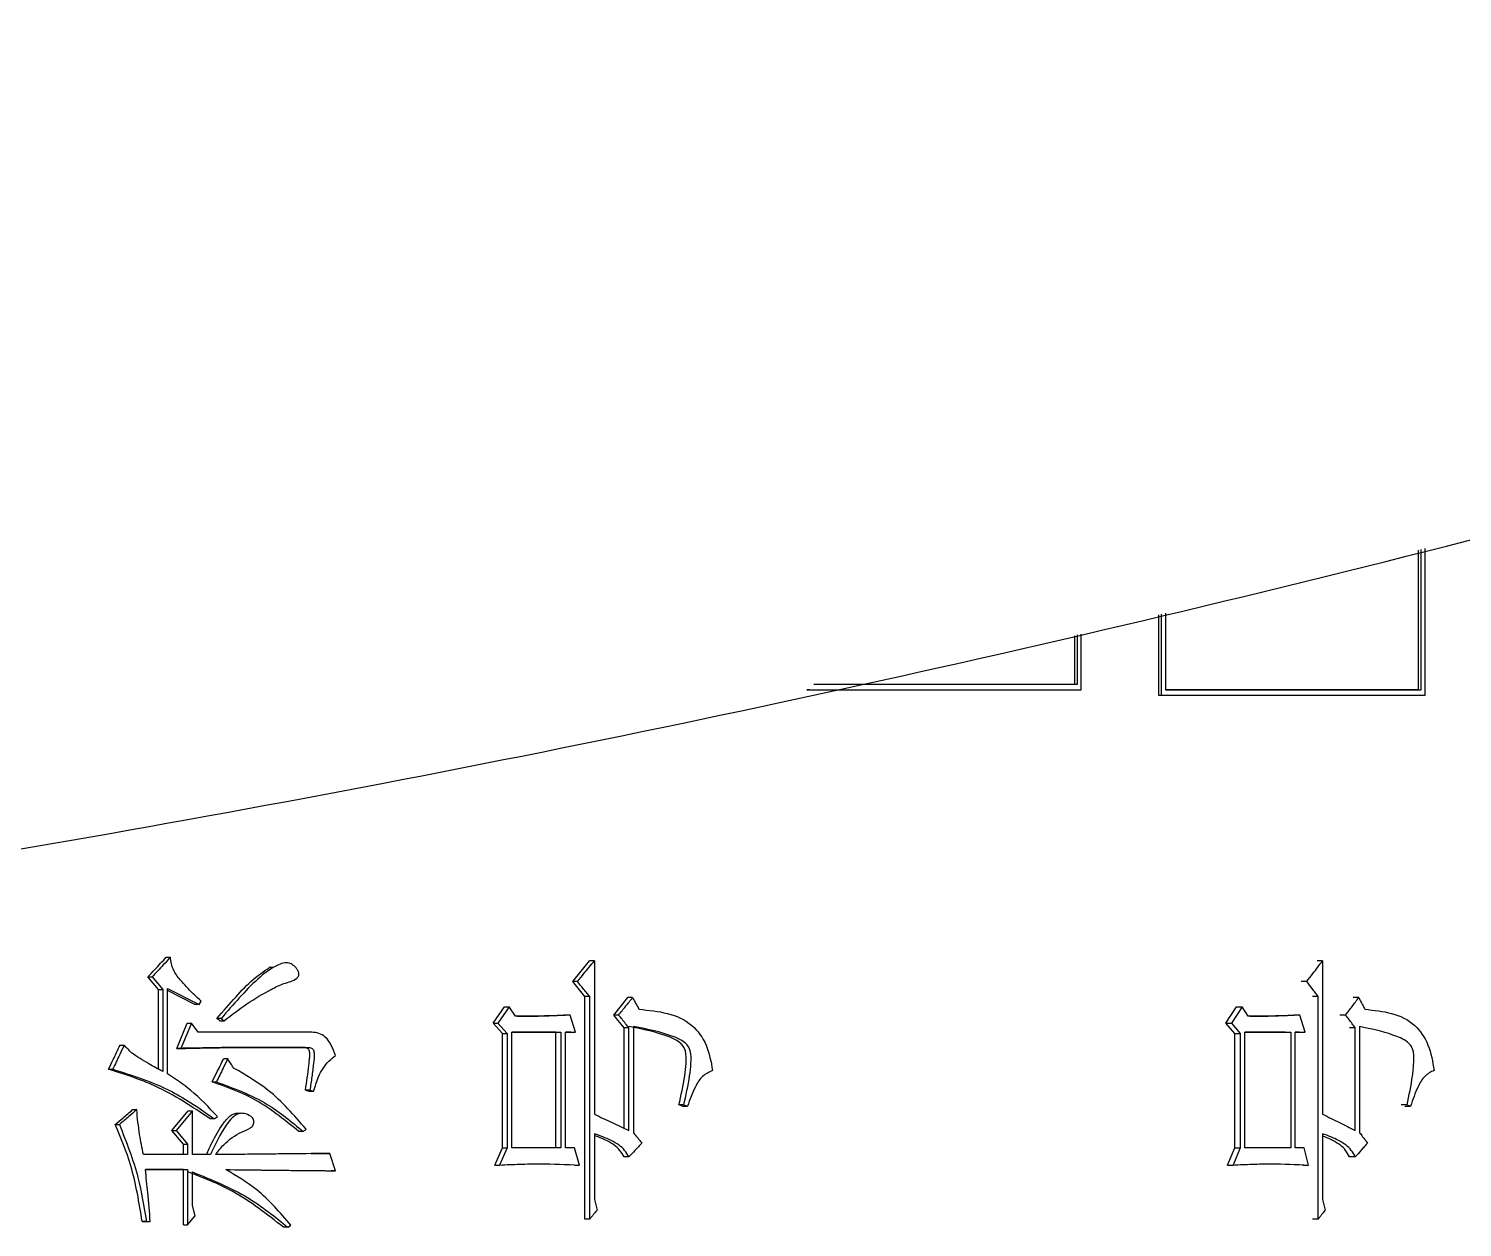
# Model space of a CAD drawing. Header units: millimetres. Extents: x 2223 to 4172, y 741 to 2119.
# Drawn here: x 3132.18 to 3145.62, y 994.79 to 1006.02 of the extents above; entities that cross this region are included whole.
import ezdxf

# ---------------------------------------------------------------- set-up
doc = ezdxf.new("R2010")
doc.units = ezdxf.units.MM

msp = doc.modelspace()

# ---------------------------------------------------------------- linework, layer by layer
at = {"color": 7, "linetype": 'Continuous', "lineweight": 25}
for p, q in [((3145.208, 1001.135), (3145.208, 999.827)), ((3145.235, 999.827), (3145.235, 1001.142)), ((3145.273, 999.777), (3145.273, 1001.151)), ((3142.772, 1000.529), (3142.772, 999.777)), ((3142.798, 1000.536), (3142.798, 999.777)), ((3142.837, 1000.545), (3142.837, 999.827)), ((3141.984, 1000.333), (3141.984, 999.877)), ((3142.009, 1000.34), (3142.009, 999.877)), ((3142.048, 999.827), (3142.048, 1000.349)), ((3139.476, 999.827), (3142.023, 999.827)), ((3139.499, 999.827), (3139.476, 999.827)), ((3142.009, 999.877), (3141.984, 999.877)), ((3142.023, 999.827), (3142.048, 999.827)), ((3142.772, 999.777), (3143.211, 999.777)), ((3142.772, 999.777), (3142.798, 999.777)), ((3143.413, 999.777), (3145.246, 999.777)), ((3145.208, 999.827), (3145.235, 999.827)), ((3145.246, 999.777), (3145.273, 999.777)), ((3133.468, 997.318), (3133.508, 997.318)), ((3134.473, 997.222), (3134.431, 997.222)), ((3137.28, 997.091), (3137.438, 997.286)), ((3137.483, 997.286), (3137.438, 997.286)), ((3137.483, 997.286), (3137.483, 995.847)), ((3144.311, 997.286), (3144.258, 997.286)), ((3144.311, 997.286), (3144.311, 995.847)), ((3133.297, 997.134), (3133.337, 997.134)), ((3133.396, 997.015), (3133.297, 997.134)), ((3133.337, 997.134), (3133.436, 997.015)), ((3137.325, 997.091), (3137.28, 997.091)), ((3137.394, 996.95), (3137.28, 997.091)), ((3144.162, 997.091), (3144.109, 997.091)), ((3133.396, 997.015), (3133.436, 997.015)), ((3133.396, 996.269), (3133.396, 997.015)), ((3133.436, 997.015), (3133.436, 996.247)), ((3133.481, 997.026), (3133.777, 996.875)), ((3133.481, 996.226), (3133.481, 997.026)), ((3133.737, 996.875), (3133.481, 997.006)), ((3137.439, 996.95), (3137.394, 996.95)), ((3137.394, 994.863), (3137.394, 996.95)), ((3137.439, 994.863), (3137.439, 996.95)), ((3144.27, 996.95), (3144.216, 996.95)), ((3144.27, 994.863), (3144.27, 996.95)), ((3133.777, 996.875), (3133.737, 996.875)), ((3133.777, 996.875), (3133.795, 996.907)), ((3136.534, 996.702), (3136.639, 996.853)), ((3136.683, 996.853), (3136.577, 996.702)), ((3136.639, 996.853), (3136.683, 996.853)), ((3136.745, 996.766), (3136.683, 996.853)), ((3137.665, 996.777), (3137.796, 996.94)), ((3137.841, 996.94), (3137.796, 996.94)), ((3143.403, 996.702), (3143.503, 996.853)), ((3143.556, 996.853), (3143.456, 996.702)), ((3143.503, 996.853), (3143.556, 996.853)), ((3143.614, 996.767), (3143.556, 996.853)), ((3144.65, 996.94), (3144.596, 996.94)), ((3133.567, 996.464), (3133.666, 996.702)), ((3133.705, 996.702), (3133.607, 996.464)), ((3133.666, 996.702), (3133.705, 996.702)), ((3133.768, 996.615), (3133.705, 996.702)), ((3133.984, 996.745), (3133.944, 996.745)), ((3133.97, 996.723), (3134.011, 996.723)), ((3136.534, 996.702), (3136.577, 996.702)), ((3136.622, 996.604), (3136.534, 996.702)), ((3136.577, 996.702), (3136.665, 996.604)), ((3137.255, 996.777), (3137.21, 996.777)), ((3137.307, 996.615), (3137.255, 996.777)), ((3137.71, 996.777), (3137.665, 996.777)), ((3137.761, 996.658), (3137.665, 996.777)), ((3143.403, 996.702), (3143.456, 996.702)), ((3143.487, 996.604), (3143.403, 996.702)), ((3143.456, 996.702), (3143.539, 996.604)), ((3144.096, 996.777), (3144.043, 996.777)), ((3144.146, 996.615), (3144.096, 996.777)), ((3144.526, 996.777), (3144.472, 996.777)), ((3134.833, 996.615), (3133.768, 996.615)), ((3136.622, 996.604), (3136.665, 996.604)), ((3136.622, 995.533), (3136.622, 996.604)), ((3136.665, 996.604), (3136.665, 995.533)), ((3136.709, 995.533), (3136.709, 996.615)), ((3136.709, 996.615), (3137.167, 996.615)), ((3137.123, 996.615), (3136.709, 996.615)), ((3137.123, 996.615), (3137.167, 996.615)), ((3137.123, 995.533), (3137.123, 996.615)), ((3137.167, 996.615), (3137.167, 995.533)), ((3137.211, 995.533), (3137.211, 996.615)), ((3137.211, 996.615), (3137.307, 996.615)), ((3137.263, 996.615), (3137.211, 996.615)), ((3137.263, 996.615), (3137.307, 996.615)), ((3137.806, 996.658), (3137.761, 996.658)), ((3137.761, 995.717), (3137.761, 996.658)), ((3137.806, 995.696), (3137.806, 996.658)), ((3137.85, 996.669), (3137.85, 995.674)), ((3143.487, 996.604), (3143.539, 996.604)), ((3143.487, 995.533), (3143.487, 996.604)), ((3143.539, 996.604), (3143.539, 995.533)), ((3143.581, 995.533), (3143.581, 996.615)), ((3143.581, 996.615), (3144.013, 996.615)), ((3143.96, 996.615), (3143.581, 996.615)), ((3143.96, 996.615), (3144.013, 996.615)), ((3144.013, 996.615), (3144.013, 995.533)), ((3144.054, 995.533), (3144.054, 996.615)), ((3144.054, 996.615), (3144.146, 996.615)), ((3144.092, 996.615), (3144.054, 996.615)), ((3144.092, 996.615), (3144.146, 996.615)), ((3144.617, 996.658), (3144.563, 996.658)), ((3144.617, 995.696), (3144.617, 996.658)), ((3144.658, 996.669), (3144.658, 995.674)), ((3133.567, 996.464), (3133.607, 996.464)), ((3134.748, 996.474), (3134.789, 996.474)), ((3134.046, 996.366), (3134.006, 996.366)), ((3132.928, 996.269), (3132.967, 996.269)), ((3133.899, 996.15), (3133.939, 996.15)), ((3134.816, 996.074), (3134.774, 996.074)), ((3134.774, 996.074), (3134.81, 996.063)), ((3134.816, 996.074), (3134.851, 996.063)), ((3133.153, 995.89), (3133.192, 995.89)), ((3133.522, 995.696), (3133.675, 995.879)), ((3133.714, 995.879), (3133.562, 995.696)), ((3133.675, 995.879), (3133.714, 995.879)), ((3133.714, 995.468), (3133.714, 995.879)), ((3138.321, 995.934), (3138.275, 995.934)), ((3138.31, 995.923), (3138.275, 995.934)), ((3138.31, 995.923), (3138.356, 995.923)), ((3138.321, 995.934), (3138.356, 995.923)), ((3145.102, 995.934), (3145.047, 995.934)), ((3145.08, 995.923), (3145.135, 995.923)), ((3145.102, 995.934), (3145.135, 995.923)), ((3132.991, 995.75), (3133.03, 995.75)), ((3133.921, 995.804), (3133.881, 995.804)), ((3134.162, 995.855), (3134.121, 995.855)), ((3133.522, 995.696), (3133.562, 995.696)), ((3133.63, 995.566), (3133.522, 995.696)), ((3133.562, 995.696), (3133.669, 995.566)), ((3134.753, 995.685), (3134.712, 995.685)), ((3137.483, 995.663), (3137.483, 995.047)), ((3144.311, 995.663), (3144.311, 995.047)), ((3133.669, 995.468), (3133.256, 995.468)), ((3133.63, 995.566), (3133.669, 995.566)), ((3133.63, 995.468), (3133.63, 995.566)), ((3133.669, 995.566), (3133.669, 995.468)), ((3133.885, 995.468), (3133.714, 995.468)), ((3134.824, 995.478), (3134.961, 995.479)), ((3134.961, 995.479), (3135.003, 995.479)), ((3135.056, 995.317), (3135.003, 995.479)), ((3136.551, 995.371), (3136.622, 995.533)), ((3136.665, 995.533), (3136.595, 995.371)), ((3136.622, 995.533), (3136.665, 995.533)), ((3137.167, 995.533), (3136.709, 995.533)), ((3137.298, 995.533), (3137.211, 995.533)), ((3137.342, 995.371), (3137.298, 995.533)), ((3143.42, 995.371), (3143.487, 995.533)), ((3143.539, 995.533), (3143.472, 995.371)), ((3143.487, 995.533), (3143.539, 995.533)), ((3144.013, 995.533), (3143.581, 995.533)), ((3144.137, 995.533), (3144.054, 995.533)), ((3144.179, 995.371), (3144.137, 995.533)), ((3136.551, 995.371), (3136.595, 995.371)), ((3137.298, 995.371), (3137.342, 995.371)), ((3137.806, 995.447), (3137.761, 995.447)), ((3143.42, 995.371), (3143.472, 995.371)), ((3144.125, 995.371), (3144.179, 995.371)), ((3144.617, 995.447), (3144.563, 995.447)), ((3133.274, 995.328), (3133.669, 995.328)), ((3133.63, 995.328), (3133.274, 995.328)), ((3133.63, 995.328), (3133.669, 995.328)), ((3133.63, 994.809), (3133.63, 995.328)), ((3133.669, 995.328), (3133.669, 994.809)), ((3133.714, 994.992), (3133.714, 995.306)), ((3135.056, 995.317), (3135.015, 995.317)), ((3133.741, 994.895), (3133.714, 994.992)), ((3137.483, 995.047), (3137.509, 994.949)), ((3144.311, 995.047), (3144.336, 994.949)), ((3133.283, 994.841), (3133.243, 994.841)), ((3133.243, 994.841), (3133.279, 994.841)), ((3133.279, 994.841), (3133.319, 994.841)), ((3133.283, 994.841), (3133.319, 994.841)), ((3133.63, 994.809), (3133.669, 994.809)), ((3133.669, 994.809), (3133.741, 994.895)), ((3137.439, 994.863), (3137.394, 994.863)), ((3144.27, 994.863), (3144.216, 994.863)), ((3134.61, 994.787), (3134.569, 994.787))]:
    msp.add_line(p, q, dxfattribs=at)
at = {"color": 7, "linetype": 'Continuous', "lineweight": 25, "flags": 128}
for points in [[(3133.97, 996.723), (3133.964, 996.729), (3133.957, 996.734), (3133.944, 996.745)], [(3133.984, 996.745), (3133.997, 996.734), (3134.011, 996.723)], [(3134.81, 996.063), (3134.827, 996.063), (3134.839, 996.063), (3134.851, 996.063)], [(3133.921, 995.804), (3133.928, 995.809), (3133.938, 995.817), (3133.948, 995.825)], [(3134.753, 995.685), (3134.76, 995.69), (3134.77, 995.698), (3134.78, 995.706)], [(3134.61, 994.787), (3134.624, 994.798), (3134.637, 994.808)]]:
    msp.add_lwpolyline(points, dxfattribs=at)
at = {"color": 7, "linetype": 'Continuous', "lineweight": 25}
for points, knots in [([(3102.989, 995.903), (3105.549, 995.928), (3109.129, 995.962), (3114.399, 996.241), (3118.863, 996.577), (3124.179, 997.142), (3129.748, 997.916), (3135.562, 998.926), (3141.533, 1000.182), (3147.609, 1001.692), (3153.747, 1003.463), (3159.912, 1005.497), (3166.076, 1007.797), (3172.212, 1010.362), (3178.301, 1013.192), (3184.32, 1016.286), (3190.253, 1019.641), (3196.082, 1023.253), (3201.792, 1027.118), (3207.367, 1031.232), (3212.795, 1035.59), (3218.06, 1040.184), (3223.152, 1045.008), (3228.056, 1050.056), (3232.763, 1055.319), (3237.261, 1060.789), (3241.539, 1066.457), (3245.588, 1072.314), (3249.398, 1078.351), (3252.959, 1084.557), (3256.265, 1090.922), (3259.305, 1097.434), (3262.075, 1104.083), (3264.565, 1110.858), (3266.77, 1117.745), (3268.685, 1124.734), (3270.304, 1131.812), (3271.621, 1138.966), (3272.634, 1146.183), (3273.339, 1153.45), (3273.732, 1160.754), (3273.81, 1168.082), (3273.573, 1175.42), (3273.019, 1182.754), (3272.147, 1190.072), (3270.957, 1197.359), (3269.449, 1204.602), (3267.624, 1211.786), (3265.483, 1218.899), (3263.029, 1225.927), (3260.265, 1232.855), (3257.192, 1239.672), (3253.815, 1246.362), (3250.137, 1252.914), (3246.163, 1259.314), (3241.898, 1265.55), (3237.347, 1271.608), (3232.515, 1277.476), (3227.408, 1283.142), (3222.032, 1288.595), (3216.585, 1293.642), (3211.112, 1298.295), (3205.653, 1302.564), (3200.028, 1306.607), (3194.247, 1310.415), (3188.319, 1313.983), (3182.257, 1317.305), (3176.071, 1320.375), (3169.775, 1323.189), (3163.381, 1325.741), (3156.906, 1328.027), (3150.368, 1330.043), (3143.793, 1331.786), (3137.22, 1333.25), (3130.726, 1334.432), (3124.437, 1335.329), (3118.913, 1335.913), (3114.03, 1336.28), (3109.206, 1336.52), (3103.232, 1336.637), (3097.715, 1336.527), (3092.446, 1336.255), (3087.982, 1335.917), (3082.665, 1335.352), (3077.096, 1334.579), (3071.283, 1333.569), (3065.312, 1332.313), (3059.236, 1330.802), (3053.098, 1329.032), (3046.933, 1326.997), (3040.769, 1324.698), (3034.632, 1322.133), (3028.544, 1319.302), (3022.525, 1316.209), (3016.592, 1312.854), (3010.763, 1309.242), (3005.053, 1305.376), (2999.477, 1301.262), (2994.05, 1296.905), (2988.784, 1292.311), (2983.693, 1287.486), (2978.788, 1282.438), (2974.081, 1277.176), (2969.584, 1271.706), (2965.305, 1266.037), (2961.257, 1260.18), (2957.447, 1254.143), (2953.885, 1247.938), (2950.58, 1241.573), (2947.538, 1235.061), (2944.776, 1228.409), (2942.439, 1222.127), (2941.16, 1218.022), (2940.597, 1216.214)], [0, 0, 0, 0, 0.0102074, 0.014274, 0.021037, 0.0280561, 0.0355867, 0.0434511, 0.0515783, 0.0599113, 0.0684099, 0.0770439, 0.085791, 0.0946336, 0.1035582, 0.112554, 0.1216124, 0.1307262, 0.1398897, 0.1490979, 0.1583469, 0.1676331, 0.1769537, 0.1863062, 0.1956884, 0.2050985, 0.2145348, 0.2239961, 0.233481, 0.2429885, 0.2525178, 0.262068, 0.2716385, 0.2812287, 0.2908382, 0.3004664, 0.3101132, 0.3197782, 0.3294613, 0.3391624, 0.3488814, 0.3586183, 0.3683733, 0.3781464, 0.387938, 0.3977483, 0.4075776, 0.4174265, 0.4272956, 0.4371854, 0.4470968, 0.4570307, 0.4669882, 0.4769704, 0.486979, 0.4970156, 0.5070822, 0.5171812, 0.5273154, 0.5374882, 0.5477037, 0.5569145, 0.5661226, 0.5753266, 0.5845258, 0.5937191, 0.6029052, 0.6120821, 0.6212471, 0.6303962, 0.6395236, 0.6486197, 0.6576679, 0.6666375, 0.6754633, 0.6839789, 0.6919633, 0.6976055, 0.7035012, 0.7112199, 0.7214273, 0.7254939, 0.7322569, 0.739276, 0.7468066, 0.754671, 0.7627982, 0.7711312, 0.7796298, 0.7882638, 0.7970109, 0.8058535, 0.8147781, 0.8237739, 0.8328323, 0.8419461, 0.8511096, 0.8603178, 0.8695668, 0.878853, 0.8881736, 0.8975261, 0.9069083, 0.9163184, 0.9257547, 0.935216, 0.9447009, 0.9542084, 0.9637377, 0.9732879, 0.9828584, 0.9924486, 1, 1, 1, 1]), ([(3139.499, 999.827), (3139.757, 999.827), (3140.271, 999.827), (3141.122, 999.827), (3141.711, 999.827), (3142.048, 999.827)], [0, 0, 0, 0, 0.300085, 0.60017, 1, 1, 1, 1]), ([(3142.009, 999.877), (3141.756, 999.877), (3141.251, 999.877), (3140.428, 999.877), (3139.855, 999.877), (3139.539, 999.877)], [0, 0, 0, 0, 0.3096666, 0.6193332, 1, 1, 1, 1]), ([(3141.984, 999.877), (3141.78, 999.877), (3141.372, 999.877), (3140.559, 999.877), (3139.946, 999.877), (3139.539, 999.877)], [0, 0, 0, 0, 0.252458, 0.504916, 1, 1, 1, 1]), ([(3142.798, 999.777), (3143.048, 999.777), (3143.548, 999.777), (3144.374, 999.777), (3144.946, 999.777), (3145.273, 999.777)], [0, 0, 0, 0, 0.300085, 0.60017, 1, 1, 1, 1]), ([(3142.837, 999.827), (3143.087, 999.827), (3143.586, 999.827), (3144.387, 999.827), (3144.934, 999.827), (3145.235, 999.827)], [0, 0, 0, 0, 0.309667, 0.619333, 1, 1, 1, 1]), ([(3145.208, 999.827), (3145.01, 999.827), (3144.614, 999.827), (3143.826, 999.827), (3143.231, 999.827), (3142.837, 999.827)], [0, 0, 0, 0, 0.252756, 0.505512, 1, 1, 1, 1]), ([(3133.297, 997.134), (3133.319, 997.158), (3133.359, 997.2), (3133.416, 997.262), (3133.451, 997.299), (3133.468, 997.318)], [0, 0, 0, 0, 0.386356, 0.693178, 1, 1, 1, 1]), ([(3133.508, 997.318), (3133.486, 997.294), (3133.446, 997.252), (3133.389, 997.191), (3133.354, 997.153), (3133.337, 997.134)], [0, 0, 0, 0, 0.386102, 0.693051, 1, 1, 1, 1]), ([(3133.795, 996.907), (3133.754, 996.946), (3133.686, 997.01), (3133.599, 997.107), (3133.527, 997.199), (3133.514, 997.278), (3133.508, 997.318)], [0, 0, 0, 0, 0.335019, 0.553277, 0.774167, 1, 1, 1, 1]), ([(3133.944, 996.745), (3134.003, 996.813), (3134.114, 996.939), (3134.269, 997.109), (3134.382, 997.185), (3134.433, 997.219)], [0, 0, 0, 0, 0.394472, 0.728822, 1, 1, 1, 1]), ([(3134.011, 996.723), (3134.081, 996.778), (3134.223, 996.886), (3134.414, 996.999), (3134.57, 997.077), (3134.664, 997.096), (3134.704, 997.134), (3134.712, 997.147), (3134.714, 997.164), (3134.709, 997.185), (3134.691, 997.215), (3134.661, 997.245), (3134.621, 997.266), (3134.573, 997.268), (3134.467, 997.229), (3134.322, 997.117), (3134.152, 996.938), (3134.04, 996.812), (3133.985, 996.746), (3133.984, 996.745)], [0, 0, 0, 0, 0.146382, 0.292955, 0.366204, 0.439427, 0.447746, 0.45616, 0.463429, 0.472823, 0.489455, 0.518149, 0.540935, 0.563855, 0.597101, 0.728178, 0.861562, 0.99717, 1, 1, 1, 1]), ([(3137.325, 997.091), (3137.345, 997.116), (3137.381, 997.161), (3137.434, 997.226), (3137.466, 997.266), (3137.483, 997.286)], [0, 0, 0, 0, 0.3845731, 0.6922866, 1, 1, 1, 1]), ([(3144.162, 997.091), (3144.181, 997.116), (3144.216, 997.161), (3144.265, 997.226), (3144.296, 997.266), (3144.311, 997.286)], [0, 0, 0, 0, 0.384573, 0.692287, 1, 1, 1, 1]), ([(3137.439, 996.95), (3137.429, 996.963), (3137.408, 996.988), (3137.37, 997.035), (3137.342, 997.069), (3137.325, 997.091)], [0, 0, 0, 0, 0.266245, 0.532491, 1, 1, 1, 1]), ([(3144.27, 996.95), (3144.26, 996.963), (3144.241, 996.988), (3144.205, 997.035), (3144.179, 997.069), (3144.162, 997.091)], [0, 0, 0, 0, 0.2662451, 0.5324905, 1, 1, 1, 1]), ([(3137.71, 996.777), (3137.732, 996.804), (3137.776, 996.858), (3137.819, 996.913), (3137.841, 996.94)], [0, 0, 0, 0, 0.499999, 1, 1, 1, 1]), ([(3137.841, 996.94), (3137.849, 996.925), (3137.863, 996.9), (3137.884, 996.864), (3137.896, 996.842), (3137.902, 996.831)], [0, 0, 0, 0, 0.39043, 0.695215, 1, 1, 1, 1]), ([(3137.902, 996.831), (3138.083, 996.813), (3138.338, 996.788), (3138.548, 996.499), (3138.576, 996.339), (3138.591, 996.258)], [0, 0, 0, 0, 0.544628, 0.767125, 1, 1, 1, 1]), ([(3144.526, 996.777), (3144.546, 996.804), (3144.588, 996.858), (3144.629, 996.913), (3144.65, 996.94)], [0, 0, 0, 0, 0.499999, 1, 1, 1, 1]), ([(3144.65, 996.94), (3144.657, 996.926), (3144.67, 996.9), (3144.69, 996.864), (3144.701, 996.842), (3144.707, 996.831)], [0, 0, 0, 0, 0.39043, 0.695215, 1, 1, 1, 1]), ([(3144.707, 996.831), (3144.878, 996.813), (3145.118, 996.788), (3145.316, 996.499), (3145.342, 996.339), (3145.356, 996.258)], [0, 0, 0, 0, 0.544628, 0.767125, 1, 1, 1, 1]), ([(3137.255, 996.777), (3137.25, 996.777), (3137.242, 996.777), (3137.229, 996.776), (3137.217, 996.775), (3137.204, 996.775), (3137.192, 996.774), (3137.179, 996.773), (3137.169, 996.773), (3137.158, 996.772), (3137.148, 996.772), (3137.135, 996.771), (3137.118, 996.771), (3137.101, 996.77), (3137.085, 996.769), (3137.072, 996.769), (3137.055, 996.769), (3137.038, 996.768), (3137.021, 996.768), (3137.009, 996.768), (3136.992, 996.767), (3136.975, 996.767), (3136.958, 996.767), (3136.942, 996.767), (3136.925, 996.767), (3136.908, 996.766), (3136.895, 996.766), (3136.883, 996.766), (3136.87, 996.766), (3136.859, 996.766), (3136.851, 996.766), (3136.843, 996.766), (3136.834, 996.766), (3136.826, 996.766), (3136.819, 996.766), (3136.813, 996.766), (3136.805, 996.766), (3136.796, 996.766), (3136.788, 996.766), (3136.779, 996.766), (3136.771, 996.766), (3136.763, 996.766), (3136.754, 996.766), (3136.749, 996.766), (3136.745, 996.766)], [0, 0, 0, 0, 0.0247417, 0.0494835, 0.0742252, 0.098967, 0.1237087, 0.1484505, 0.1731922, 0.1855631, 0.2103049, 0.2350466, 0.2597884, 0.309272, 0.3340138, 0.3587555, 0.3834973, 0.4329809, 0.4577227, 0.4824645, 0.5072062, 0.5566898, 0.5814315, 0.6061733, 0.6556568, 0.6803986, 0.7051403, 0.7298821, 0.7546238, 0.7793656, 0.7917365, 0.8041073, 0.8288491, 0.84122, 0.8535908, 0.8659617, 0.8783326, 0.9030743, 0.9154452, 0.9278161, 0.9525578, 0.9649287, 0.9772996, 1, 1, 1, 1]), ([(3136.76, 996.766), (3136.774, 996.766), (3136.856, 996.766), (3137.006, 996.768), (3137.142, 996.774), (3137.21, 996.777)], [0, 0, 0, 0, 0.093797, 0.546774, 1, 1, 1, 1]), ([(3137.806, 996.658), (3137.796, 996.671), (3137.775, 996.697), (3137.743, 996.737), (3137.721, 996.764), (3137.71, 996.777)], [0, 0, 0, 0, 0.314653, 0.657326, 1, 1, 1, 1]), ([(3144.096, 996.777), (3144.092, 996.777), (3144.084, 996.777), (3144.072, 996.776), (3144.06, 996.775), (3144.048, 996.775), (3144.036, 996.774), (3144.024, 996.773), (3144.015, 996.773), (3144.005, 996.772), (3143.995, 996.772), (3143.983, 996.771), (3143.967, 996.771), (3143.951, 996.77), (3143.935, 996.77), (3143.923, 996.769), (3143.907, 996.769), (3143.892, 996.768), (3143.876, 996.768), (3143.864, 996.768), (3143.848, 996.767), (3143.832, 996.767), (3143.816, 996.767), (3143.8, 996.767), (3143.784, 996.767), (3143.768, 996.767), (3143.756, 996.766), (3143.744, 996.766), (3143.732, 996.766), (3143.723, 996.766), (3143.715, 996.766), (3143.707, 996.766), (3143.699, 996.766), (3143.691, 996.766), (3143.685, 996.766), (3143.679, 996.766), (3143.671, 996.766), (3143.663, 996.766), (3143.655, 996.766), (3143.647, 996.766), (3143.639, 996.766), (3143.631, 996.766), (3143.623, 996.767), (3143.618, 996.767), (3143.614, 996.767)], [0, 0, 0, 0, 0.024742, 0.049483, 0.074225, 0.098967, 0.123709, 0.14845, 0.173192, 0.185563, 0.210305, 0.235047, 0.259788, 0.309272, 0.334014, 0.358756, 0.383497, 0.432981, 0.457723, 0.482464, 0.507206, 0.55669, 0.581431, 0.606173, 0.655657, 0.680399, 0.70514, 0.729882, 0.754624, 0.779366, 0.791736, 0.804107, 0.828849, 0.84122, 0.853591, 0.865962, 0.878333, 0.903074, 0.915445, 0.927816, 0.952558, 0.964929, 0.9773, 1, 1, 1, 1]), ([(3143.632, 996.766), (3143.64, 996.766), (3143.713, 996.766), (3143.85, 996.768), (3143.978, 996.774), (3144.043, 996.777)], [0, 0, 0, 0, 0.061457, 0.530599, 1, 1, 1, 1]), ([(3144.617, 996.658), (3144.607, 996.671), (3144.587, 996.697), (3144.557, 996.737), (3144.536, 996.764), (3144.526, 996.777)], [0, 0, 0, 0, 0.3146533, 0.657326, 1, 1, 1, 1]), ([(3135.056, 996.399), (3135.032, 996.463), (3134.998, 996.551), (3134.902, 996.611), (3134.856, 996.614), (3134.833, 996.615)], [0, 0, 0, 0, 0.574092, 0.788689, 1, 1, 1, 1]), ([(3138.275, 995.934), (3138.296, 996.024), (3138.325, 996.153), (3138.344, 996.323), (3138.346, 996.418), (3138.322, 996.482), (3138.275, 996.532), (3138.104, 996.612), (3137.936, 996.644), (3137.805, 996.669)], [0, 0, 0, 0, 0.238634, 0.338047, 0.438194, 0.475532, 0.512995, 0.619423, 1, 1, 1, 1]), ([(3138.321, 995.934), (3138.342, 996.024), (3138.371, 996.153), (3138.39, 996.323), (3138.392, 996.418), (3138.368, 996.482), (3138.321, 996.532), (3138.15, 996.612), (3137.981, 996.644), (3137.85, 996.669)], [0, 0, 0, 0, 0.238484, 0.337767, 0.43778, 0.475122, 0.512592, 0.618725, 1, 1, 1, 1]), ([(3145.102, 995.934), (3145.121, 996.024), (3145.145, 996.133), (3145.162, 996.276), (3145.168, 996.357), (3145.165, 996.437), (3145.139, 996.494), (3145.077, 996.549), (3144.916, 996.615), (3144.763, 996.647), (3144.658, 996.669)], [0, 0, 0, 0, 0.237785, 0.287938, 0.366632, 0.446055, 0.486951, 0.527634, 0.676721, 1, 1, 1, 1]), ([(3132.928, 996.269), (3132.942, 996.299), (3132.968, 996.352), (3133.004, 996.427), (3133.025, 996.473), (3133.036, 996.496)], [0, 0, 0, 0, 0.394967, 0.69748, 1, 1, 1, 1]), ([(3133.075, 996.496), (3133.061, 996.466), (3133.036, 996.413), (3133, 996.338), (3132.978, 996.292), (3132.967, 996.269)], [0, 0, 0, 0, 0.394861, 0.69743, 1, 1, 1, 1]), ([(3133.036, 996.496), (3133.04, 996.496), (3133.046, 996.496), (3133.059, 996.496), (3133.069, 996.496), (3133.075, 996.496)], [0, 0, 0, 0, 0.2525, 0.505, 1, 1, 1, 1]), ([(3133.436, 996.247), (3133.392, 996.271), (3133.321, 996.309), (3133.224, 996.369), (3133.141, 996.42), (3133.097, 996.471), (3133.075, 996.496)], [0, 0, 0, 0, 0.337761, 0.556951, 0.777135, 1, 1, 1, 1]), ([(3134.748, 996.474), (3134.61, 996.474), (3134.377, 996.474), (3133.983, 996.473), (3133.727, 996.467), (3133.567, 996.464)], [0, 0, 0, 0, 0.351751, 0.593192, 1, 1, 1, 1]), ([(3133.607, 996.464), (3133.614, 996.464), (3133.628, 996.464), (3133.649, 996.465), (3133.67, 996.465), (3133.692, 996.466), (3133.713, 996.466), (3133.731, 996.466), (3133.749, 996.467), (3133.766, 996.467), (3133.788, 996.468), (3133.816, 996.468), (3133.852, 996.469), (3133.894, 996.47), (3133.93, 996.47), (3133.965, 996.471), (3134.001, 996.472), (3134.043, 996.472), (3134.079, 996.472), (3134.114, 996.473), (3134.149, 996.473), (3134.192, 996.473), (3134.227, 996.473), (3134.263, 996.473), (3134.298, 996.474), (3134.355, 996.474), (3134.425, 996.474), (3134.489, 996.474), (3134.528, 996.474), (3134.546, 996.474), (3134.563, 996.474), (3134.581, 996.474), (3134.599, 996.474), (3134.616, 996.474), (3134.638, 996.474), (3134.655, 996.474), (3134.668, 996.474), (3134.676, 996.474), (3134.685, 996.474), (3134.694, 996.474), (3134.703, 996.474), (3134.712, 996.474), (3134.722, 996.474), (3134.731, 996.474), (3134.74, 996.474), (3134.749, 996.474), (3134.759, 996.474), (3134.768, 996.474), (3134.778, 996.474), (3134.784, 996.474), (3134.789, 996.474)], [0, 0, 0, 0, 0.01797, 0.035941, 0.053911, 0.071882, 0.089852, 0.107823, 0.116808, 0.134779, 0.152749, 0.17072, 0.20666, 0.242601, 0.278542, 0.296513, 0.332454, 0.368395, 0.404336, 0.422306, 0.458247, 0.494188, 0.530129, 0.5481, 0.584041, 0.619982, 0.691863, 0.763745, 0.781716, 0.790701, 0.808672, 0.826642, 0.835627, 0.853598, 0.871568, 0.889539, 0.898524, 0.903017, 0.912002, 0.920987, 0.92548, 0.934465, 0.94345, 0.952435, 0.956928, 0.965913, 0.974898, 0.983884, 0.988376, 1, 1, 1, 1]), ([(3134.774, 996.074), (3134.786, 996.151), (3134.8, 996.246), (3134.811, 996.353), (3134.815, 996.395), (3134.815, 996.424), (3134.81, 996.446), (3134.803, 996.458), (3134.79, 996.467), (3134.771, 996.473), (3134.756, 996.474), (3134.748, 996.474)], [0, 0, 0, 0, 0.518554, 0.63647, 0.716192, 0.79519, 0.830159, 0.859959, 0.88982, 0.943206, 1, 1, 1, 1]), ([(3134.789, 996.474), (3134.8, 996.474), (3134.817, 996.473), (3134.836, 996.464), (3134.846, 996.455), (3134.853, 996.441), (3134.86, 996.395), (3134.848, 996.313), (3134.835, 996.198), (3134.822, 996.115), (3134.816, 996.074)], [0, 0, 0, 0, 0.083125, 0.11875, 0.147804, 0.176837, 0.225893, 0.446677, 0.723242, 1, 1, 1, 1]), ([(3133.899, 996.15), (3133.913, 996.179), (3133.939, 996.23), (3133.975, 996.302), (3133.996, 996.345), (3134.006, 996.366)], [0, 0, 0, 0, 0.410293, 0.705146, 1, 1, 1, 1]), ([(3134.046, 996.366), (3134.032, 996.337), (3134.006, 996.286), (3133.971, 996.214), (3133.949, 996.171), (3133.939, 996.15)], [0, 0, 0, 0, 0.410172, 0.705086, 1, 1, 1, 1]), ([(3134.1, 996.28), (3134.091, 996.294), (3134.073, 996.323), (3134.055, 996.352), (3134.046, 996.366)], [0, 0, 0, 0, 0.499999, 1, 1, 1, 1]), ([(3134.78, 995.706), (3134.668, 995.837), (3134.469, 996.068), (3134.212, 996.215), (3134.1, 996.28)], [0, 0, 0, 0, 0.564262, 1, 1, 1, 1]), ([(3134.851, 996.063), (3134.865, 996.109), (3134.888, 996.183), (3134.936, 996.279), (3134.992, 996.345), (3135.035, 996.381), (3135.056, 996.399)], [0, 0, 0, 0, 0.347242, 0.568885, 0.786213, 1, 1, 1, 1]), ([(3133.881, 995.804), (3133.713, 995.916), (3133.413, 996.115), (3133.076, 996.222), (3132.928, 996.269)], [0, 0, 0, 0, 0.562345, 1, 1, 1, 1]), ([(3132.967, 996.269), (3133.156, 996.209), (3133.495, 996.102), (3133.79, 995.895), (3133.921, 995.804)], [0, 0, 0, 0, 0.556899, 1, 1, 1, 1]), ([(3133.948, 995.825), (3133.868, 995.911), (3133.726, 996.064), (3133.555, 996.177), (3133.481, 996.226)], [0, 0, 0, 0, 0.563218, 1, 1, 1, 1]), ([(3134.712, 995.685), (3134.572, 995.799), (3134.323, 996.001), (3134.028, 996.105), (3133.899, 996.15)], [0, 0, 0, 0, 0.564, 1, 1, 1, 1]), ([(3133.939, 996.15), (3134.103, 996.09), (3134.398, 995.982), (3134.644, 995.776), (3134.753, 995.685)], [0, 0, 0, 0, 0.555457, 1, 1, 1, 1]), ([(3138.591, 996.258), (3138.558, 996.242), (3138.49, 996.21), (3138.415, 996.083), (3138.378, 995.984), (3138.356, 995.923)], [0, 0, 0, 0, 0.267599, 0.548584, 1, 1, 1, 1]), ([(3145.356, 996.258), (3145.325, 996.243), (3145.261, 996.21), (3145.191, 996.083), (3145.156, 995.984), (3145.135, 995.923)], [0, 0, 0, 0, 0.2675988, 0.548584, 1, 1, 1, 1]), ([(3132.991, 995.75), (3133.015, 995.771), (3133.055, 995.805), (3133.109, 995.851), (3133.138, 995.877), (3133.153, 995.89)], [0, 0, 0, 0, 0.448155, 0.724078, 1, 1, 1, 1]), ([(3133.192, 995.89), (3133.168, 995.869), (3133.129, 995.835), (3133.075, 995.788), (3133.045, 995.763), (3133.03, 995.75)], [0, 0, 0, 0, 0.447799, 0.7239, 1, 1, 1, 1]), ([(3133.256, 995.468), (3133.242, 995.531), (3133.213, 995.67), (3133.2, 995.812), (3133.192, 995.89)], [0, 0, 0, 0, 0.449849, 1, 1, 1, 1]), ([(3133.243, 994.841), (3133.215, 995.018), (3133.165, 995.332), (3133.044, 995.623), (3132.991, 995.75)], [0, 0, 0, 0, 0.5629725, 1, 1, 1, 1]), ([(3133.03, 995.75), (3133.095, 995.586), (3133.211, 995.294), (3133.26, 994.98), (3133.283, 994.841)], [0, 0, 0, 0, 0.557097, 1, 1, 1, 1]), ([(3133.845, 995.468), (3133.862, 995.506), (3133.908, 995.605), (3133.979, 995.73), (3134.05, 995.822), (3134.097, 995.852), (3134.116, 995.853), (3134.121, 995.853)], [0, 0, 0, 0, 0.248213, 0.663929, 0.873309, 0.966875, 1, 1, 1, 1]), ([(3133.93, 995.468), (3133.955, 995.5), (3134.024, 995.587), (3134.14, 995.669), (3134.239, 995.705), (3134.274, 995.731), (3134.286, 995.747), (3134.291, 995.765), (3134.29, 995.785), (3134.284, 995.804), (3134.27, 995.823), (3134.236, 995.844), (3134.193, 995.858), (3134.146, 995.854), (3134.102, 995.831), (3134.003, 995.724), (3133.94, 995.589), (3133.889, 995.478), (3133.885, 995.468)], [0, 0, 0, 0, 0.104817, 0.288489, 0.371154, 0.389962, 0.405383, 0.420813, 0.436756, 0.454227, 0.471615, 0.498268, 0.557765, 0.592477, 0.62706, 0.687172, 0.972715, 1, 1, 1, 1]), ([(3137.483, 995.847), (3137.51, 995.834), (3137.566, 995.808), (3137.674, 995.758), (3137.754, 995.72), (3137.806, 995.696)], [0, 0, 0, 0, 0.257226, 0.514452, 1, 1, 1, 1]), ([(3144.311, 995.847), (3144.337, 995.834), (3144.39, 995.808), (3144.492, 995.758), (3144.567, 995.72), (3144.617, 995.696)], [0, 0, 0, 0, 0.257226, 0.514452, 1, 1, 1, 1]), ([(3137.806, 995.447), (3137.794, 995.468), (3137.77, 995.511), (3137.711, 995.562), (3137.641, 995.601), (3137.563, 995.636), (3137.509, 995.654), (3137.483, 995.663)], [0, 0, 0, 0, 0.176065, 0.348002, 0.566634, 0.783694, 1, 1, 1, 1]), ([(3137.761, 995.447), (3137.749, 995.468), (3137.725, 995.511), (3137.666, 995.562), (3137.596, 995.601), (3137.533, 995.63), (3137.494, 995.643), (3137.483, 995.647)], [0, 0, 0, 0, 0.200458, 0.396149, 0.644927, 0.891891, 1, 1, 1, 1]), ([(3137.85, 995.674), (3137.86, 995.661), (3137.878, 995.639), (3137.904, 995.607), (3137.921, 995.587), (3137.929, 995.577)], [0, 0, 0, 0, 0.384577, 0.692288, 1, 1, 1, 1]), ([(3144.617, 995.447), (3144.605, 995.468), (3144.582, 995.511), (3144.527, 995.562), (3144.461, 995.601), (3144.387, 995.636), (3144.336, 995.654), (3144.311, 995.663)], [0, 0, 0, 0, 0.176065, 0.348002, 0.566634, 0.783694, 1, 1, 1, 1]), ([(3144.563, 995.447), (3144.551, 995.468), (3144.529, 995.511), (3144.473, 995.562), (3144.407, 995.601), (3144.351, 995.628), (3144.318, 995.64), (3144.311, 995.643)], [0, 0, 0, 0, 0.208214, 0.411477, 0.669881, 0.9264, 1, 1, 1, 1]), ([(3144.658, 995.674), (3144.667, 995.662), (3144.684, 995.639), (3144.709, 995.607), (3144.724, 995.587), (3144.732, 995.577)], [0, 0, 0, 0, 0.384577, 0.692287, 1, 1, 1, 1]), ([(3135.003, 995.479), (3134.885, 995.478), (3134.738, 995.477), (3134.561, 995.475), (3134.488, 995.474), (3134.414, 995.473), (3134.355, 995.473), (3134.281, 995.472), (3134.222, 995.471), (3134.163, 995.471), (3134.118, 995.47), (3134.081, 995.47), (3134.044, 995.47), (3134.015, 995.469), (3133.985, 995.469), (3133.959, 995.469), (3133.941, 995.468), (3133.93, 995.468)], [0, 0, 0, 0, 0.329938, 0.412422, 0.494907, 0.536149, 0.618633, 0.659875, 0.74236, 0.783602, 0.824844, 0.866086, 0.886707, 0.927949, 0.94857, 0.969192, 1, 1, 1, 1]), ([(3137.929, 995.577), (3137.918, 995.565), (3137.896, 995.542), (3137.855, 995.499), (3137.825, 995.467), (3137.806, 995.447)], [0, 0, 0, 0, 0.267463, 0.534927, 1, 1, 1, 1]), ([(3144.732, 995.577), (3144.722, 995.565), (3144.701, 995.542), (3144.663, 995.499), (3144.634, 995.467), (3144.617, 995.447)], [0, 0, 0, 0, 0.2674634, 0.534927, 1, 1, 1, 1]), ([(3136.595, 995.371), (3136.658, 995.374), (3136.784, 995.38), (3137.033, 995.384), (3137.219, 995.376), (3137.342, 995.371)], [0, 0, 0, 0, 0.252085, 0.504198, 1, 1, 1, 1]), ([(3143.472, 995.371), (3143.532, 995.374), (3143.651, 995.38), (3143.887, 995.384), (3144.062, 995.376), (3144.179, 995.371)], [0, 0, 0, 0, 0.2520851, 0.5041975, 1, 1, 1, 1]), ([(3133.319, 994.841), (3133.312, 994.931), (3133.299, 995.094), (3133.281, 995.256), (3133.274, 995.328)], [0, 0, 0, 0, 0.555754, 1, 1, 1, 1]), ([(3134.569, 994.787), (3134.413, 994.909), (3134.137, 995.127), (3133.815, 995.251), (3133.675, 995.306)], [0, 0, 0, 0, 0.5633447, 1, 1, 1, 1]), ([(3133.714, 995.306), (3133.893, 995.234), (3134.214, 995.105), (3134.489, 994.885), (3134.61, 994.787)], [0, 0, 0, 0, 0.55626, 1, 1, 1, 1]), ([(3134.029, 995.328), (3134.134, 995.327), (3134.252, 995.325), (3134.396, 995.324), (3134.462, 995.323), (3134.54, 995.322), (3134.619, 995.321), (3134.697, 995.321), (3134.776, 995.32), (3134.841, 995.319), (3134.887, 995.319), (3134.92, 995.318), (3134.952, 995.318), (3134.985, 995.318), (3135.011, 995.317), (3135.033, 995.317), (3135.048, 995.317), (3135.056, 995.317)], [0, 0, 0, 0, 0.305862, 0.344095, 0.42056, 0.497026, 0.573491, 0.649956, 0.726422, 0.802887, 0.84112, 0.860236, 0.898469, 0.936701, 0.955818, 0.974934, 1, 1, 1, 1]), ([(3134.637, 994.808), (3134.536, 994.926), (3134.357, 995.133), (3134.128, 995.269), (3134.029, 995.328)], [0, 0, 0, 0, 0.56439, 1, 1, 1, 1]), ([(3137.509, 994.949), (3137.499, 994.937), (3137.482, 994.916), (3137.459, 994.887), (3137.445, 994.871), (3137.439, 994.863)], [0, 0, 0, 0, 0.42836, 0.71418, 1, 1, 1, 1]), ([(3144.336, 994.949), (3144.326, 994.937), (3144.311, 994.916), (3144.289, 994.887), (3144.276, 994.871), (3144.27, 994.863)], [0, 0, 0, 0, 0.4283604, 0.7141802, 1, 1, 1, 1])]:
    msp.add_open_spline(points, degree=3, knots=knots, dxfattribs=at)

doc.saveas('drawing.dxf')
